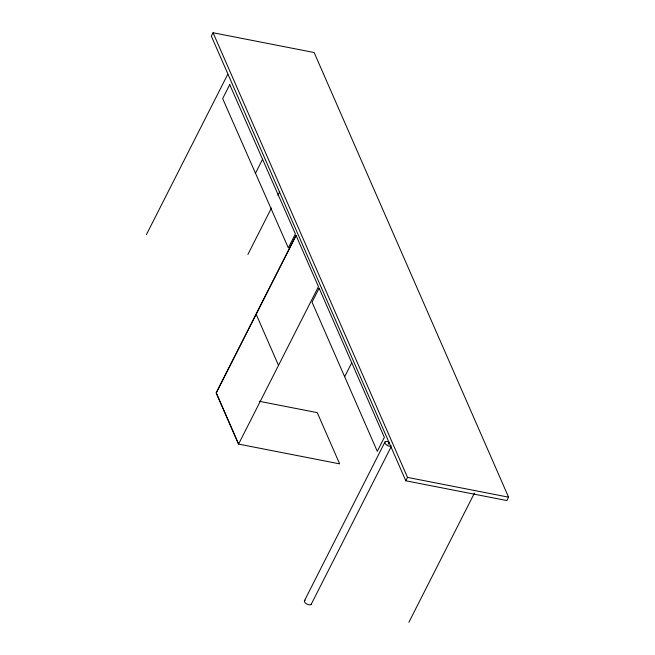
<?xml version="1.0" encoding="UTF-8"?>
<svg xmlns="http://www.w3.org/2000/svg" width="655" height="655" viewBox="0 0 655 655"><rect width="100%" height="100%" fill="white"/><g stroke="black" fill="none" stroke-linecap="round" stroke-linejoin="round"><path stroke-width="0.98" d="M213.063 32.75L211.344 36.14L405.797 480.786L506.855 500.559L508.575 497.17L314.13 52.523L213.063 32.75L407.516 477.397L405.797 480.786M146.425 234.588L227.694 74.392M255.483 173.231L262.565 159.28M247.901 254.443L271.448 208.02M277.916 195.272L279.759 191.637M296.06 235.448L216.224 392.877L238.576 444.09L318.453 286.653L296.06 235.448L216.191 392.885L238.576 444.09L339.642 463.863L317.257 412.642L259.241 401.286M344.669 376.731L351.743 362.78M304.428 600.758L384.903 442.125M388.112 444.27L389.037 442.452M311.264 604.197L390.822 447.39M408.908 622.25L474.408 493.141M407.516 477.397L508.575 497.17M256.121 314.163L278.514 365.375M311.362 603.713A3.832 1.85 26.9 0 1 306.597 603.902A3.832 1.85 26.9 0 1 305.296 600.16M391.42 445.94A3.832 1.85 26.9 0 1 386.933 445.187A3.832 1.85 26.9 0 1 384.993 441.986A3.832 1.85 26.9 0 1 389.135 442.182M229.733 84.642L222.659 98.594L288.315 247.86L295.389 233.909L229.733 84.642M319.124 288.192L312.05 302.143L377.288 451.328L384.362 437.376L319.124 288.192"/></g></svg>
